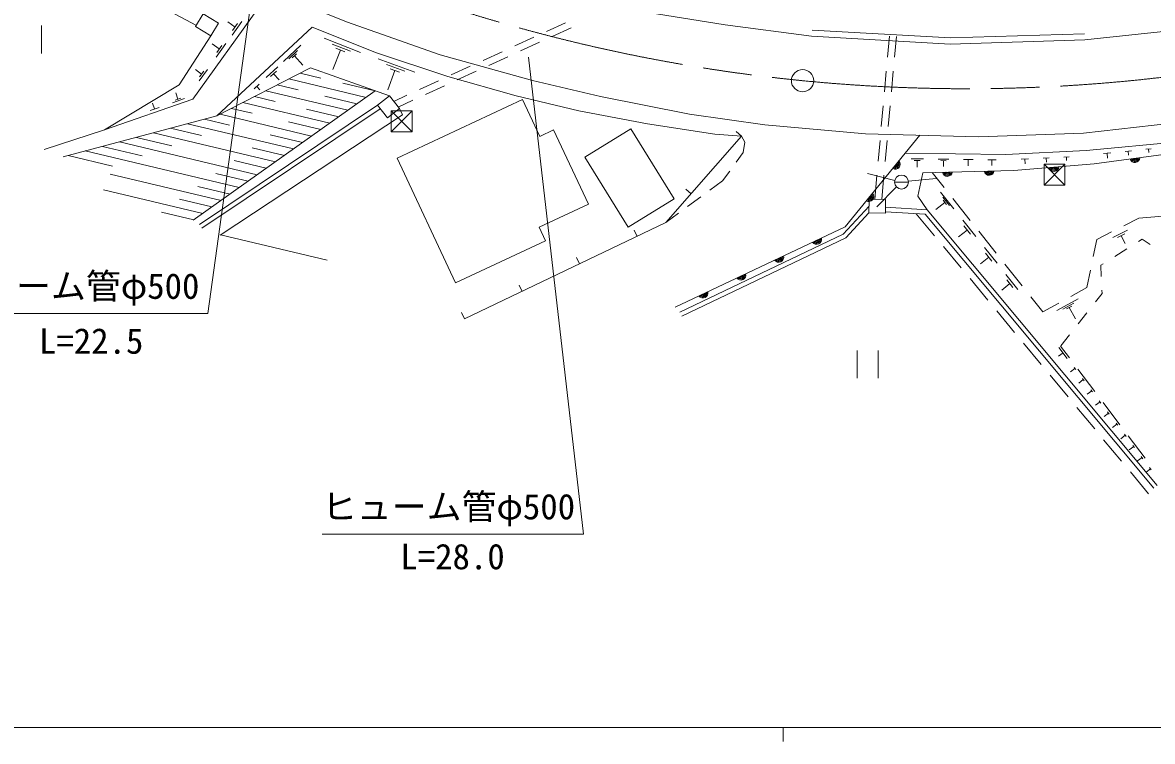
# Model space of a CAD drawing. Units: millimetres, scale not verified. Extents: x 40000 to 680000, y 20000 to 380000.
# Drawn here: x 113476 to 194454, y 204000 to 255549 of the extents above; entities that cross this region are included whole.
import ezdxf
from ezdxf.enums import TextEntityAlignment as Align

# ---------------------------------------------------------------- set-up
doc = ezdxf.new("R2010")
doc.units = ezdxf.units.MM
doc.header["$LTSCALE"] = 1000
doc.linetypes.add('CHAIN', pattern=[18.5, 12, -1.5, 3.5, -1.5])
for name, color, linetype, lineweight in [('M-BGD', 7, 'Continuous', 13), ('M-BMK', 2, 'CHAIN', 13), ('M-BMK-ROW', 30, 'Continuous', 13), ('M-BMK-SRVR', 3, 'Continuous', 13), ('M-STR-HTXT', 7, 'Continuous', 13), ('M-TTL-BAND', 7, 'Continuous', 13)]:
    doc.layers.add(name, color=color, linetype=linetype, lineweight=lineweight)
doc.styles.add('ＭＳ ゴシック', font='')
doc.styles.get('ＭＳ ゴシック').set_extended_font_data('MS Gothic')

msp = doc.modelspace()

# ---------------------------------------------------------------- linework, layer by layer
at = {"layer": 'M-BGD'}
for p, q in [((114821, 255332), (114821, 253332)), ((128706, 255230), (128189, 255603)), ((129185, 255623), (128486, 254652)), ((128881, 255473), (128532, 254988)), ((152385, 255541), (151021, 254916)), ((152802, 255182), (151438, 254557)), ((135087, 254442), (137691, 253408)), ((150112, 254499), (148748, 253874)), ((175468, 253070), (175601, 254564)), ((175969, 253067), (176102, 254561)), ((127574, 253657), (127056, 254029)), ((128052, 254049), (127354, 253078)), ((127748, 253899), (127399, 253414)), ((132171, 252750), (133427, 253920)), ((132563, 252959), (133191, 253544)), ((135669, 254010), (136971, 253493)), ((136251, 253578), (135700, 252189)), ((135926, 253707), (136577, 253449)), ((150529, 254141), (149166, 253516)), ((132798, 253021), (133112, 253314)), ((132955, 253168), (133566, 252487)), ((138966, 252952), (141600, 251998)), ((147839, 253458), (146476, 252833)), ((148257, 253099), (146893, 252474)), ((126310, 251860), (125870, 252177)), ((126717, 252194), (126123, 251369)), ((126459, 252067), (126162, 251654)), ((130938, 251603), (131776, 252383)), ((131252, 251686), (131671, 252076)), ((131461, 251881), (131877, 251434)), ((133373, 251926), (134860, 251573)), ((139561, 252538), (140878, 252061)), ((140156, 252124), (139648, 250719)), ((139827, 252243), (140485, 252005)), ((145567, 252416), (144203, 251791)), ((145984, 252057), (144621, 251432)), ((175246, 250580), (175379, 252074)), ((175748, 250577), (175881, 252071)), ((130068, 250793), (130440, 251139)), ((131733, 251083), (133220, 250729)), ((132553, 251505), (138092, 250187)), ((136426, 251200), (138741, 250649)), ((143294, 251374), (141931, 250749)), ((124612, 250063), (124456, 250513)), ((138748, 250654), (125705, 241376)), ((130093, 250240), (131580, 249886)), ((130254, 250966), (130484, 250718)), ((130913, 250662), (136792, 249263)), ((135127, 250276), (137442, 249725)), ((141022, 250332), (140079, 249900)), ((143712, 251015), (142348, 250390)), ((123253, 249463), (122620, 249243)), ((122937, 249353), (122790, 249775)), ((125074, 250098), (124230, 249804)), ((124823, 250137), (124401, 249990)), ((126155, 241065), (138925, 249626)), ((129272, 249819), (135493, 248338)), ((141439, 249974), (140391, 249493)), ((175025, 248090), (175158, 249584)), ((175526, 248087), (175659, 249581)), ((126326, 240810), (139096, 249371)), ((126523, 248623), (128299, 248200)), ((127632, 248975), (134193, 247414)), ((128452, 249397), (129939, 249043)), ((133827, 249351), (136142, 248800)), ((124079, 247971), (126304, 247441)), ((125301, 248297), (132894, 246490)), ((132528, 248427), (134843, 247876)), ((120413, 246993), (130295, 244641)), ((121635, 247319), (124178, 246714)), ((122857, 247645), (131595, 245565)), ((131229, 247503), (133544, 246952)), ((165007, 247410), (164630, 247739)), ((165007, 247410), (165242, 246975)), ((174803, 245599), (174936, 247093)), ((175305, 245596), (175438, 247091)), ((117969, 246341), (128996, 243717)), ((119191, 246667), (122051, 245986)), ((129929, 246578), (132244, 246027)), ((165127, 246242), (164625, 245551)), ((165242, 246975), (165127, 246242)), ((190939, 246153), (191463, 246207)), ((191201, 246180), (191237, 245830)), ((192495, 246314), (192945, 246360)), ((192720, 246337), (192751, 246037)), ((193975, 246467), (194355, 246506)), ((194165, 246486), (194191, 246233)), ((116747, 246015), (119925, 245259)), ((128630, 245654), (130945, 245103)), ((177160, 245782), (178039, 245771)), ((177378, 245662), (177818, 245656)), ((177598, 245659), (177592, 245190)), ((179088, 245757), (179869, 245747)), ((179282, 245651), (179673, 245646)), ((179478, 245648), (179472, 245232)), ((180916, 245734), (181603, 245725)), ((181260, 245729), (181254, 245271)), ((182648, 245711), (183247, 245704)), ((182947, 245708), (182942, 245308)), ((185050, 245749), (185577, 245774)), ((185314, 245762), (185331, 245410)), ((186613, 245825), (187065, 245847)), ((186839, 245836), (186854, 245535)), ((188100, 245898), (188481, 245917)), ((188290, 245907), (188303, 245653)), ((119757, 244682), (127697, 242792)), ((127330, 244730), (129646, 244179)), ((164155, 244904), (163652, 244212)), ((175984, 244236), (174045, 244726)), ((174560, 242869), (174714, 244603)), ((175061, 242863), (175216, 244600)), ((178662, 244795), (179521, 243714)), ((126031, 243806), (128346, 243255)), ((163652, 244212), (162742, 243539)), ((176116, 243760), (174702, 242345)), ((175969, 244113), (176969, 244113)), ((176966, 244166), (178955, 244375)), ((119285, 243560), (126397, 241868)), ((161389, 243271), (161012, 243600)), ((162098, 243064), (161133, 242350)), ((179268, 243389), (180227, 242182)), ((179428, 243024), (179907, 242420)), ((124732, 242881), (127047, 242330)), ((179587, 242658), (178943, 242146)), ((179467, 242809), (179707, 242507)), ((180143, 242931), (181387, 241365)), ((123432, 241957), (125748, 241406)), ((160490, 241875), (159579, 241202)), ((177530, 241842), (178836, 240266)), ((180867, 241377), (181791, 240213)), ((192415, 240982), (193474, 241512)), ((193474, 241512), (195213, 241658)), ((157518, 240216), (157302, 240668)), ((181174, 240672), (180553, 240179)), ((180942, 240963), (181405, 240381)), ((182009, 240582), (183253, 239016)), ((190461, 240005), (191520, 240535)), ((191629, 240142), (192664, 240659)), ((127670, 240332), (135313, 238513)), ((190208, 238765), (190461, 240005)), ((191957, 240133), (192474, 240392)), ((192216, 240263), (192491, 239711)), ((193722, 240011), (193463, 239849)), ((194300, 239626), (193722, 240011)), ((179474, 239496), (180751, 237956)), ((182430, 239409), (183321, 238288)), ((182503, 239010), (182949, 238449)), ((192616, 239318), (191768, 238786)), ((153395, 238246), (153179, 238697)), ((182726, 238730), (182128, 238254)), ((183875, 238233), (185119, 236667)), ((190921, 238255), (190755, 238151)), ((190755, 238151), (190793, 237348)), ((183959, 237484), (184818, 236403)), ((189755, 236545), (190008, 237785)), ((149272, 236275), (149056, 236726)), ((181389, 237186), (182665, 235646)), ((184245, 236829), (183668, 236372)), ((184030, 237099), (184459, 236559)), ((188615, 235915), (189755, 236545)), ((185741, 235884), (186600, 234802)), ((187599, 234897), (189142, 235749)), ((190849, 236127), (190369, 235516)), ((190839, 236349), (190849, 236127)), ((183303, 234876), (184579, 233336)), ((186600, 234802), (187740, 235432)), ((188042, 235007), (188813, 235434)), ((188292, 235011), (188677, 235224)), ((188484, 235118), (188939, 234295)), ((145149, 234304), (144933, 234755)), ((189750, 234730), (189132, 233944)), ((185217, 232566), (186493, 231026)), ((188513, 233158), (187895, 232372)), ((173301, 232045), (173301, 230045)), ((174801, 232045), (174801, 230045)), ((188054, 231859), (187735, 231618)), ((187753, 232258), (188355, 231459)), ((187871, 232342), (188510, 231496)), ((188837, 230821), (188957, 230661)), ((187131, 230256), (188407, 228716)), ((188897, 230741), (188578, 230500)), ((189112, 230698), (190316, 229101)), ((189439, 230022), (189560, 229863)), ((189499, 229943), (189180, 229702)), ((190041, 229224), (190162, 229064)), ((190102, 229144), (189782, 228903)), ((190644, 228426), (190764, 228266)), ((189045, 227946), (190322, 226406)), ((190704, 228346), (190384, 228105)), ((190918, 228303), (192123, 226706)), ((191246, 227627), (191366, 227468)), ((191306, 227547), (190987, 227307)), ((191908, 226749), (191589, 226508)), ((191848, 226829), (191968, 226669)), ((192510, 225951), (192191, 225710)), ((192450, 226031), (192570, 225871)), ((190960, 225636), (192236, 224096)), ((192725, 225908), (193929, 224311)), ((193112, 225152), (192793, 224912)), ((193052, 225232), (193173, 225073)), ((193715, 224354), (193395, 224113)), ((193654, 224434), (193775, 224274)), ((194317, 223556), (193997, 223315)), ((194257, 223635), (194377, 223476)), ((192874, 223326), (194180, 221750))]:
    msp.add_line(p, q, dxfattribs=at)
for points in [[(84721, 299341), (106045, 281019), (109200, 278555), (113509, 275368), (117179, 272916), (121109, 270424), (125794, 267740), (129772, 265763), (136740, 262679), (143191, 260301), (148723, 258559), (153847, 257256), (157708, 256362), (163829, 255389), (170016, 254569), (179966, 254004), (189618, 254302), (196132, 255008), (202394, 255950), (207337, 256986), (210264, 257690), (215828, 259293), (223565, 261694), (230251, 264095)], [(80809, 294845), (85680, 290472), (98251, 279454), (105831, 272922), (111246, 268967), (117625, 264847), (122522, 262116), (125234, 260686), (130648, 258073), (136698, 255601), (143408, 253247), (150023, 251387), (154896, 250257), (161276, 248986), (166667, 248209), (173894, 247573), (181992, 247361), (189525, 247620), (197106, 248468)], [(101737, 260745), (102559, 262289), (113466, 265865), (117317, 263545), (122126, 260804), (130382, 256600), (125674, 250059), (119351, 247857), (115013, 246444)], [(125929, 255347), (112536, 262497), (102050, 260449), (96533, 257927)], [(116372, 245915), (127402, 248857), (134229, 255213), (138844, 253380), (143950, 251675), (148862, 250295), (153335, 249219), (158261, 248277), (163087, 247537), (165007, 247410)], [(119351, 247857), (124704, 251096), (126976, 254592)], [(170059, 255017), (179972, 254454), (189587, 254751)], [(127402, 248857), (134113, 252307), (139783, 250285)], [(127647, 240316), (140713, 248944), (140482, 249376)], [(165007, 247410), (159579, 241202), (145149, 234304)], [(160243, 235150), (172437, 240910), (177792, 247471)], [(201024, 240941), (196322, 246989), (189709, 246377), (183941, 246095), (176744, 246188)], [(178001, 244778), (184522, 244943), (190289, 245414), (196128, 246214), (201024, 240941)], [(178001, 244778), (177639, 243109), (178320, 242110)], [(174143, 242373), (172278, 240373), (160593, 234780)], [(194805, 222361), (178320, 242110), (175328, 242309)], [(174137, 241898), (172470, 240110), (160731, 234492)], [(194559, 222156), (178162, 241800), (175324, 241989)]]:
    msp.add_lwpolyline(points, dxfattribs=at)
for points in [[(127527, 255506), (126976, 254592), (125857, 255267), (126408, 256181)], [(138925, 249626), (139783, 250285), (140482, 249376), (139624, 248717)], [(144511, 236887), (140324, 245816), (149303, 250026), (150543, 247383), (151537, 247849), (154031, 242531), (150491, 240871), (150945, 239904)], [(156870, 240872), (153768, 245891), (157068, 247931), (160170, 242912)], [(174137, 241898), (175323, 241884), (175335, 242860), (174149, 242874)]]:
    msp.add_lwpolyline(points, close=True, dxfattribs=at)
msp.add_circle((176469, 244113), 500, dxfattribs=at)
for centre, radius, start, end in [((176021, 245387), 354, 239.57804, 41.98322), ((176021, 245387), 283, 241.80208, 39.75918), ((176021, 245387), 212, 245.54841, 36.01285), ((176021, 245387), 142, 253.26013, 28.30112), ((176021, 245387), 100, 263.5778, 17.98346), ((193201, 245868), 354, 196.60381, 359.00899), ((193201, 245868), 283, 198.82785, 356.78495), ((193201, 245868), 212, 202.57418, 353.03862), ((193201, 245868), 142, 210.28591, 345.3269), ((193201, 245868), 100, 220.60357, 335.00923), ((179760, 244877), 354, 190.24501, 352.65019), ((179760, 244877), 283, 192.46905, 350.42615), ((179760, 244877), 212, 196.21538, 346.67982), ((179760, 244877), 142, 203.92711, 338.96809), ((179760, 244877), 100, 214.24477, 328.65043), ((182759, 244953), 354, 190.24501, 352.65019), ((182759, 244953), 283, 192.46905, 350.42615), ((182759, 244953), 212, 196.21538, 346.67982), ((182759, 244953), 142, 203.92711, 338.96809), ((182759, 244953), 100, 214.24477, 328.65043), ((187401, 245233), 354, 193.46427, 355.86945), ((187401, 245233), 283, 195.68831, 353.64541), ((187401, 245233), 212, 199.43463, 349.89908), ((187401, 245233), 142, 207.14636, 342.18735), ((187401, 245233), 100, 217.46403, 331.86969), ((174124, 243063), 354, 239.57804, 41.98322), ((174124, 243063), 283, 241.80208, 39.75918), ((174124, 243063), 212, 245.54841, 36.01285), ((174124, 243063), 142, 253.26013, 28.30112), ((174124, 243063), 100, 263.5778, 17.98346), ((170386, 240001), 354, 214.08016, 16.48534), ((170386, 240001), 283, 216.3042, 14.2613), ((170386, 240001), 212, 220.05052, 10.51497), ((170386, 240001), 142, 227.76225, 2.80324), ((170386, 240001), 100, 238.07991, 352.48558), ((167673, 238720), 354, 214.08016, 16.48534), ((167673, 238720), 283, 216.3042, 14.2613), ((167673, 238720), 212, 220.05052, 10.51497), ((167673, 238720), 142, 227.76225, 2.80324), ((167673, 238720), 100, 238.07991, 352.48558), ((164960, 237438), 354, 214.08016, 16.48534), ((164960, 237438), 283, 216.3042, 14.2613), ((164960, 237438), 212, 220.05052, 10.51497), ((164960, 237438), 142, 227.76225, 2.80324), ((164960, 237438), 100, 238.07991, 352.48558), ((162248, 236157), 354, 214.08016, 16.48534), ((162248, 236157), 283, 216.3042, 14.2613), ((162248, 236157), 212, 220.05052, 10.51497), ((162248, 236157), 142, 227.76225, 2.80324), ((162248, 236157), 100, 238.07991, 352.48558)]:
    msp.add_arc(centre, radius, start, end, dxfattribs=at)
at = {"layer": 'M-BMK'}
for start, end in [(236.83331, 264.37676), (264.37676, 284.42774)]:
    msp.add_arc((181141, 370805), 120000, start, end, dxfattribs=at)
at = {"layer": 'M-BMK-ROW'}
for p, q in [((139887, 247717), (139887, 249217)), ((139887, 249217), (141387, 249217)), ((139887, 249217), (141387, 247717)), ((141387, 249217), (139887, 247717)), ((141387, 249217), (141387, 247717)), ((141387, 247717), (139887, 247717)), ((186686, 243888), (186686, 245388)), ((186686, 245388), (188186, 245388)), ((186686, 245388), (188186, 243888)), ((188186, 245388), (186686, 243888)), ((188186, 245388), (188186, 243888)), ((188186, 243888), (186686, 243888))]:
    msp.add_line(p, q, dxfattribs=at)
at = {"layer": 'M-BMK-SRVR'}
msp.add_circle((169382, 251383), 800, dxfattribs=at)
at = {"layer": 'M-STR-HTXT'}
for p, q in [((130276, 260191), (126762, 234686)), ((149741, 253065), (153689, 218874)), ((126762, 234686), (108012, 234686)), ((153689, 218874), (134939, 218874))]:
    msp.add_line(p, q, dxfattribs=at)
at = {"layer": 'M-TTL-BAND'}
for p, q in [((40000, 205000), (579000, 205000)), ((168000, 205000), (168000, 204000))]:
    msp.add_line(p, q, dxfattribs=at)

# ---------------------------------------------------------------- texts
at = {"layer": 'M-STR-HTXT', "style": 'ＭＳ ゴシック'}
for p in [(108012, 235186), (134939, 219374)]:
    msp.add_text('ヒューム管φ500', height=1833, dxfattribs=at).set_placement(p, align=Align.BOTTOM_LEFT)
for s, p in [('L=22.5', (118392, 231251)), ('L=28.0', (144292, 215794))]:
    msp.add_text(s, height=1833, dxfattribs=at).set_placement(p, align=Align.BOTTOM_CENTER)

doc.saveas('drawing.dxf')
